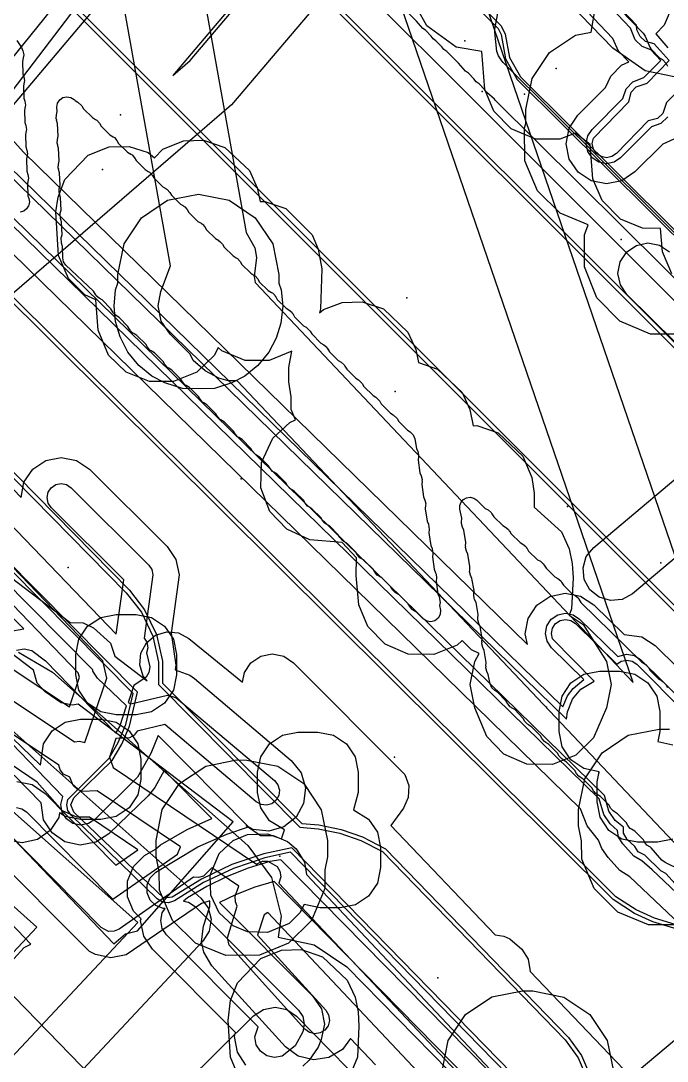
# Model space of a CAD drawing. Header units: metres. Extents: x -2677 to -840, y 169 to 1487.
# Drawn here: x -2128.6 to -2096.5, y 1070.4 to 1122.1 of the extents above; entities that cross this region are included whole.
import ezdxf

# ---------------------------------------------------------------- set-up
doc = ezdxf.new("R2010")
doc.units = ezdxf.units.M
for name, color, linetype in [('AI_GREENING_EXCLUSIONS', 1, 'Continuous'), ('AI_GREENING_LAWN', 82, 'Continuous'), ('AI_GREENING_REJECTED', 6, 'Continuous')]:
    doc.layers.add(name, color=color, linetype=linetype)

msp = doc.modelspace()

# ---------------------------------------------------------------- linework, layer by layer
at = {"layer": 'AI_GREENING_EXCLUSIONS'}
for points in [[(-2139.119, 1105.92), (-2103.158, 1148.522)], [(-2123.803, 1147.444), (-2117.395, 1111.581), (-2116.964, 1110.827), (-2116.89, 1110.346), (-2117.004, 1109.391), (-2116.951, 1109.092), (-2098.151, 1089.211), (-2111.861, 1129.19)], [(-2123.803, 1147.444), (-2117.395, 1111.581), (-2116.964, 1110.827), (-2116.89, 1110.346), (-2117.004, 1109.391), (-2116.951, 1109.092), (-2098.151, 1089.211), (-2111.861, 1129.19)], [(-2077.106, 1033.609), (-2094.992, 1080.048), (-2117.842, 1104.212), (-2118.284, 1104.204), (-2118.753, 1104.332), (-2119.436, 1104.702), (-2120.025, 1105.214), (-2120.188, 1105.54), (-2121.179, 1106.523), (-2121.615, 1107.17), (-2121.771, 1107.934), (-2121.642, 1108.649), (-2121.162, 1109.922), (-2127.615, 1146.038)], [(-2077.106, 1033.609), (-2094.992, 1080.048), (-2117.842, 1104.212), (-2118.284, 1104.204), (-2118.753, 1104.332), (-2119.436, 1104.702), (-2120.025, 1105.214), (-2120.188, 1105.54), (-2121.179, 1106.523), (-2121.615, 1107.17), (-2121.771, 1107.934), (-2121.642, 1108.649), (-2121.162, 1109.922), (-2127.615, 1146.038)], [(-2098.915, 1145.554), (-2121.035, 1119.396), (-2120.181, 1120.133), (-2115.429, 1125.751)], [(-2127.318, 1139.427), (-2090.217, 1102.293)], [(-2090.406, 1100.429), (-2128.379, 1138.367)], [(-2090.541, 1100.282), (-2128.521, 1138.225)], [(-2108.58, 1131.953), (-2091.805, 1083.037), (-2091.472, 1082.704), (-2091.096, 1082.119), (-2090.581, 1080.732), (-2090.352, 1080.45), (-2090.13, 1079.702), (-2090.075, 1078.923), (-2090.14, 1078.579), (-2072.857, 1033.707)], [(-2108.58, 1131.953), (-2091.805, 1083.037), (-2091.472, 1082.704), (-2091.096, 1082.119), (-2090.581, 1080.732), (-2090.352, 1080.45), (-2090.13, 1079.702), (-2090.075, 1078.923), (-2090.14, 1078.579), (-2072.857, 1033.707)], [(-2120.845, 1130.419), (-2140.05, 1106.639)], [(-2121.091, 1129.078), (-2132.247, 1114.43)], [(-2110.421, 1127.34), (-2104.867, 1121.727), (-2104.725, 1121.43), (-2104.498, 1120.225), (-2103.921, 1119.198), (-2086.223, 1101.617)], [(-2110.279, 1127.481), (-2104.725, 1121.868), (-2104.527, 1121.451), (-2104.31, 1120.294), (-2103.767, 1119.327), (-2086.111, 1101.788)], [(-2095.401, 1119.124), (-2096.503, 1118.046), (-2096.682, 1117.499), (-2096.95, 1117.257), (-2097.412, 1117.131), (-2098.993, 1115.512), (-2099.219, 1115.36), (-2099.487, 1115.306), (-2099.755, 1115.359), (-2099.983, 1115.51), (-2100.135, 1115.736), (-2100.189, 1116.004), (-2100.136, 1116.272), (-2098.375, 1118.089), (-2098.25, 1118.556), (-2098.007, 1118.825), (-2097.466, 1119.004), (-2096.364, 1120.141), (-2097.11, 1120.961), (-2097.548, 1121.086), (-2097.817, 1121.329), (-2097.976, 1121.661), (-2097.996, 1121.9), (-2100.34, 1124.39)], [(-2126.796, 1123.747), (-2089.956, 1086.876), (-2089.341, 1085.706), (-2088.959, 1084.475), (-2088.794, 1083.319), (-2088.796, 1082.261), (-2088.965, 1081.11), (-2089.305, 1079.993), (-2089.816, 1078.928), (-2090.497, 1077.938), (-2090.783, 1077.7), (-2091.81, 1077.245), (-2092.778, 1076.967), (-2093.863, 1076.81), (-2095.053, 1076.815), (-2096.132, 1076.98), (-2097.182, 1077.296), (-2098.098, 1077.715), (-2099.159, 1078.409), (-2129.789, 1108.869), (-2141.112, 1119.887), (-2142.71, 1121.651), (-2144.521, 1123.985)], [(-2126.938, 1123.606), (-2090.097, 1086.735), (-2089.521, 1085.618), (-2089.157, 1084.446), (-2089, 1083.394), (-2088.996, 1082.261), (-2089.179, 1081.067), (-2089.524, 1079.982), (-2089.996, 1079.016), (-2090.661, 1078.052), (-2090.865, 1077.882), (-2091.865, 1077.437), (-2092.833, 1077.159), (-2093.891, 1077.008), (-2095.024, 1077.013), (-2096.075, 1077.171), (-2097.099, 1077.478), (-2098.015, 1077.897), (-2099.018, 1078.551), (-2129.648, 1109.012), (-2140.973, 1120.031), (-2142.552, 1121.774), (-2144.429, 1124.219)], [(-2095.525, 1106.522), (-2097.303, 1106.522), (-2098.826, 1107.18), (-2099.961, 1108.34), (-2100.584, 1109.882), (-2100.584, 1111.465), (-2100.394, 1111.97), (-2101.784, 1112.551), (-2102.912, 1113.664), (-2103.548, 1115.156), (-2103.56, 1116.798), (-2103.487, 1117.003), (-2103.487, 1117.707), (-2103.487, 1117.707), (-2103.182, 1119.238), (-2102.315, 1120.535), (-2101.017, 1121.402), (-2100.251, 1121.554), (-2099.823, 1124.084)], [(-2096.433, 1117.332), (-2096.783, 1117.008), (-2097.254, 1116.837), (-2098.78, 1115.301), (-2099.104, 1115.083), (-2099.486, 1115.006), (-2099.869, 1115.081), (-2100.194, 1115.297), (-2100.412, 1115.621), (-2100.489, 1116.003), (-2100.414, 1116.386), (-2100.198, 1116.711), (-2098.669, 1118.246), (-2098.499, 1118.724), (-2098.175, 1119.073), (-2097.624, 1119.298), (-2096.782, 1120.146), (-2097.275, 1120.67), (-2097.716, 1120.838), (-2098.066, 1121.161), (-2098.29, 1121.748), (-2100.506, 1124.1)], [(-2113.139, 1123.814), (-2118.133, 1117.937), (-2133.66, 1104.544)], [(-2096.144, 1116.232), (-2096.691, 1115.983), (-2098.071, 1114.596), (-2098.718, 1114.16), (-2099.483, 1114.006), (-2100.249, 1114.156), (-2100.899, 1114.588), (-2101.335, 1115.235), (-2101.489, 1116), (-2101.339, 1116.766), (-2100.907, 1117.416), (-2099.529, 1118.803), (-2099.274, 1119.362), (-2098.734, 1119.903), (-2098.368, 1120.076), (-2098.895, 1120.602), (-2099.176, 1121.226), (-2101.099, 1123.269)], [(-2081.636, 1122.526), (-2080.841, 1120.525), (-2080.841, 1118.547), (-2081.636, 1116.546), (-2083.093, 1115.037), (-2084.171, 1114.447), (-2085.253, 1114.135), (-2086.409, 1114.066), (-2087.231, 1114.135), (-2088.322, 1114.447), (-2089.232, 1114.93), (-2089.945, 1115.53), (-2090.848, 1116.546), (-2091.643, 1118.547), (-2091.643, 1120.525), (-2091.325, 1121.388), (-2091.325, 1121.388), (-2092.062, 1120.66), (-2093.705, 1119.582), (-2095.636, 1119.22), (-2097.557, 1119.63), (-2099.172, 1120.749), (-2101.283, 1122.937)], [(-2096.011, 1123.336), (-2096.617, 1121.899), (-2097.035, 1121.46), (-2096.439, 1120.765)], [(-2088.339, 1101.605), (-2105.013, 1118.169), (-2105.059, 1118.215), (-2105.437, 1118.544), (-2105.548, 1118.704), (-2105.819, 1118.976), (-2105.966, 1119.075), (-2106.074, 1119.232), (-2106.351, 1119.51), (-2106.496, 1119.606), (-2106.844, 1120.003), (-2107.429, 1120.589), (-2107.575, 1120.691), (-2107.666, 1120.826), (-2107.962, 1121.123), (-2108.105, 1121.222), (-2108.193, 1121.354), (-2108.483, 1121.645), (-2108.613, 1121.732), (-2108.927, 1122.09), (-2109.548, 1122.713)], [(-2096.24, 1109.534), (-2096.693, 1110.618), (-2096.794, 1111.776), (-2097.698, 1111.793), (-2098.782, 1112.246), (-2099.704, 1113.168), (-2100.157, 1114.252), (-2100.297, 1115.966), (-2101.027, 1116.529), (-2101.802, 1116.222), (-2102.99, 1116.222), (-2104.222, 1116.737), (-2105.077, 1117.614), (-2105.53, 1118.698), (-2105.675, 1120.588), (-2106.959, 1120.805), (-2108.412, 1121.858), (-2108.898, 1122.727)], [(-2133.234, 1120.874), (-2128.466, 1115.576), (-2103.409, 1091.096), (-2103.519, 1091.628), (-2103.374, 1092.395), (-2102.946, 1093.047), (-2102.301, 1093.486), (-2101.536, 1093.645), (-2100.77, 1093.499), (-2100.117, 1093.071), (-2098.613, 1091.592), (-2097.724, 1091.472), (-2097.071, 1091.044), (-2094.816, 1088.826)], [(-2144.621, 1115.3), (-2123.359, 1093.666), (-2122.606, 1092.701), (-2122.036, 1091.508), (-2121.748, 1090.22), (-2121.753, 1089.098), (-2114.727, 1082.005), (-2113.818, 1081.928), (-2112.74, 1081.703), (-2111.698, 1081.35), (-2110.612, 1080.797), (-2101.531, 1071.433), (-2100.885, 1070.533), (-2100.418, 1069.415), (-2100.229, 1068.219), (-2100.3, 1067.329), (-2092.747, 1059.646), (-2091.592, 1059.414), (-2090.336, 1058.991), (-2089.142, 1058.411), (-2087.995, 1057.652), (-2031.112, 999.707)], [(-2144.479, 1115.44), (-2123.201, 1093.789), (-2122.448, 1092.824), (-2121.855, 1091.593), (-2121.552, 1090.262), (-2121.551, 1089.179), (-2114.637, 1082.198), (-2113.778, 1082.124), (-2112.677, 1081.893), (-2111.612, 1081.53), (-2110.468, 1080.937), (-2101.369, 1071.55), (-2100.722, 1070.65), (-2100.233, 1069.49), (-2100.032, 1068.248), (-2100.092, 1067.403), (-2092.647, 1059.83), (-2091.529, 1059.604), (-2090.249, 1059.171), (-2089.033, 1058.579), (-2087.852, 1057.792), (-2030.968, 999.846)], [(-2146.128, 1114.77), (-2123.856, 1091.613), (-2123.475, 1094.302), (-2127.088, 1097.903), (-2127.24, 1098.129), (-2127.294, 1098.397), (-2127.241, 1098.665), (-2127.089, 1098.893), (-2126.863, 1099.045), (-2126.595, 1099.098), (-2126.327, 1099.046), (-2126.099, 1098.894), (-2122.239, 1095.047), (-2122.087, 1094.82), (-2122.033, 1094.552), (-2122.471, 1091.409), (-2122.339, 1091.204), (-2122.291, 1090.935), (-2122.348, 1090.672), (-2122.192, 1089.977), (-2122.228, 1089.706), (-2122.364, 1089.47), (-2122.977, 1089.054), (-2123.262, 1088.214), (-2123.134, 1088.148), (-2121.314, 1088.567), (-2120.887, 1088.464), (-2115.991, 1084.332), (-2115.821, 1084.118), (-2115.746, 1083.855), (-2115.777, 1083.584), (-2115.909, 1083.345), (-2116.123, 1083.175), (-2116.385, 1083.1), (-2116.657, 1083.13), (-2116.896, 1083.263), (-2121.439, 1087.107), (-2122.814, 1086.785), (-2122.958, 1086.587), (-2123.191, 1086.445), (-2123.871, 1086.419), (-2124.186, 1085.49), (-2124.013, 1084.978), (-2116.891, 1080.173), (-2116.589, 1080.325), (-2116.316, 1080.323), (-2115.861, 1080.046), (-2115.717, 1079.814), (-2115.671, 1079.545), (-2115.773, 1079.222), (-2103.65, 1066.351)], [(-2144.161, 1114.601), (-2128.59, 1098.411), (-2128.443, 1099.161), (-2128.01, 1099.81), (-2127.362, 1100.245), (-2126.597, 1100.398), (-2125.831, 1100.247), (-2125.182, 1099.815), (-2121.321, 1095.968), (-2120.887, 1095.319), (-2120.733, 1094.554), (-2121.124, 1091.651), (-2120.895, 1090.063), (-2120.924, 1089.84), (-2120.203, 1089.569), (-2119.964, 1089.396), (-2115.152, 1085.324), (-2114.666, 1084.713), (-2114.45, 1083.963), (-2114.539, 1083.188), (-2114.917, 1082.505), (-2115.527, 1082.019), (-2116.277, 1081.804), (-2117.053, 1081.892), (-2117.403, 1082.086), (-2116.682, 1081.6), (-2116.056, 1081.597), (-2115.337, 1081.295), (-2114.915, 1080.937), (-2114.501, 1080.276), (-2114.397, 1079.658), (-2103.127, 1067.692)], [(-2129.405, 1114.675), (-2101.468, 1087.382), (-2101.428, 1087.741), (-2101.177, 1088.369), (-2100.752, 1088.878), (-2100.095, 1089.263), (-2102.164, 1091.372), (-2102.219, 1091.639), (-2102.168, 1091.908), (-2102.019, 1092.136), (-2101.793, 1092.29), (-2101.525, 1092.345), (-2101.257, 1092.294), (-2101.029, 1092.144), (-2098.964, 1090.114), (-2098.747, 1090.262), (-2098.479, 1090.318), (-2098.211, 1090.267), (-2097.982, 1090.117), (-2095.59, 1087.71)], [(-2129.188, 1114.883), (-2101.66, 1087.989), (-2101.416, 1088.549), (-2101.147, 1088.907), (-2100.608, 1089.347), (-2102.221, 1090.932), (-2102.44, 1091.255), (-2102.519, 1091.637), (-2102.447, 1092.02), (-2102.233, 1092.346), (-2101.91, 1092.566), (-2101.528, 1092.645), (-2101.145, 1092.572), (-2100.818, 1092.358), (-2098.925, 1090.497), (-2098.482, 1090.618), (-2098.098, 1090.545), (-2097.772, 1090.331), (-2095.517, 1088.113)], [(-2129.893, 1088.894), (-2125.933, 1086.261), (-2125.69, 1086.292), (-2125.419, 1086.213), (-2124.331, 1089.42), (-2124.525, 1090.289), (-2147.017, 1113.675)], [(-2095.924, 1079.021), (-2096.541, 1079.703), (-2096.78, 1079.835), (-2097.578, 1080.613), (-2097.914, 1080.781), (-2098.08, 1081.053), (-2098.46, 1081.39), (-2098.63, 1081.703), (-2098.633, 1082.001), (-2099.055, 1082.347), (-2099.365, 1082.808), (-2099.575, 1083.576), (-2130.399, 1113.689)], [(-2086.372, 1068.018), (-2088.303, 1070.445), (-2092.744, 1075.637), (-2093.555, 1076.203), (-2093.665, 1076.4), (-2093.867, 1076.497), (-2094.127, 1076.788), (-2094.196, 1076.984), (-2094.498, 1077.324), (-2097.212, 1079.894), (-2097.722, 1080.341), (-2098.123, 1080.566), (-2098.678, 1081.185), (-2098.885, 1081.516), (-2098.942, 1081.848), (-2099.303, 1082.18), (-2099.614, 1082.641), (-2099.851, 1083.426), (-2130.609, 1113.475)], [(-2089.075, 1069.81), (-2093.395, 1074.866), (-2094.316, 1075.554), (-2095.202, 1076.58), (-2098.331, 1079.533), (-2098.819, 1079.848), (-2099.407, 1080.5), (-2099.72, 1080.94), (-2099.881, 1081.369), (-2100.443, 1082.082), (-2100.77, 1082.926), (-2131.308, 1112.759)], [(-2129.073, 1089.911), (-2126.188, 1087.992), (-2125.686, 1089.472), (-2125.741, 1089.678), (-2146.934, 1111.714)], [(-2093.649, 1103.744), (-2098.466, 1108.496), (-2098.794, 1108.98), (-2098.912, 1109.553), (-2098.802, 1110.128), (-2098.48, 1110.617), (-2097.996, 1110.946), (-2097.422, 1111.064), (-2096.848, 1110.953), (-2096.359, 1110.631)], [(-2101.443, 1066.957), (-2115.124, 1080.976), (-2116.523, 1080.681), (-2118.109, 1080.145), (-2119.622, 1079.428), (-2121.07, 1078.52), (-2121.497, 1078.471), (-2125.961, 1082.757), (-2126.112, 1083.115), (-2125.96, 1083.474), (-2124.054, 1085.32), (-2123.584, 1086.138), (-2123.198, 1087.04), (-2122.793, 1088.723), (-2144.355, 1110.497)], [(-2101.702, 1066.936), (-2115.191, 1080.758), (-2116.47, 1080.487), (-2118.034, 1079.959), (-2119.526, 1079.252), (-2120.964, 1078.351), (-2121.255, 1078.249), (-2121.562, 1078.281), (-2121.825, 1078.443), (-2126.1, 1082.613), (-2126.257, 1082.843), (-2126.312, 1083.116), (-2126.256, 1083.388), (-2124.214, 1085.444), (-2123.764, 1086.228), (-2123.387, 1087.108), (-2123.007, 1088.655), (-2144.464, 1110.322)], [(-2128.818, 1090.807), (-2128.435, 1090.879), (-2128.053, 1090.798), (-2127.38, 1090.289), (-2123.882, 1086.68), (-2123.686, 1087.015), (-2123.342, 1088.038), (-2124.78, 1089.426), (-2125.012, 1089.769), (-2125.016, 1089.83), (-2144.798, 1109.807)], [(-2129.19, 1091.736), (-2128.447, 1091.874), (-2145.338, 1108.932)], [(-2092.891, 1098.067), (-2098.192, 1093.621), (-2098.705, 1093.339), (-2099.287, 1093.276), (-2099.849, 1093.44), (-2100.305, 1093.806), (-2100.587, 1094.319), (-2100.65, 1094.901), (-2100.486, 1095.463), (-2100.12, 1095.919), (-2094.359, 1100.751)], [(-2136.634, 1100.16), (-2126.142, 1092.192), (-2125.507, 1092.174), (-2124.98, 1091.918), (-2124.137, 1091.155), (-2123.933, 1090.514), (-2122.323, 1089.292), (-2122.515, 1089.524), (-2122.687, 1090.083), (-2122.631, 1090.666), (-2122.357, 1091.183), (-2121.906, 1091.556), (-2121.347, 1091.728), (-2120.764, 1091.672), (-2120.247, 1091.398), (-2117.576, 1089.221), (-2117.482, 1089.696), (-2117.158, 1090.183), (-2116.672, 1090.509), (-2116.098, 1090.624), (-2115.524, 1090.511), (-2115.037, 1090.187), (-2109.516, 1084.626), (-2109.314, 1084.077), (-2109.336, 1083.492), (-2109.581, 1082.96), (-2110.209, 1082.095), (-2105.023, 1076.659), (-2104.592, 1076.59), (-2104.293, 1076.453), (-2103.693, 1075.934), (-2103.38, 1075.439), (-2103.285, 1074.837), (-2098.281, 1069.593), (-2095.688, 1071.759)], [(-2128.962, 1081.425), (-2123.975, 1076.213), (-2123.391, 1076.705), (-2122.8, 1076.853), (-2118.045, 1082.275), (-2125.746, 1088.124), (-2126.03, 1088.072), (-2126.602, 1088.194), (-2127.394, 1088.74), (-2127.782, 1089.178), (-2127.968, 1089.812), (-2139.058, 1098.234)], [(-2133.224, 1090.474), (-2127.63, 1085.087), (-2127.478, 1086.152), (-2127.044, 1086.801), (-2126.395, 1087.234), (-2125.63, 1087.387), (-2124.63, 1087.387), (-2123.865, 1087.234), (-2123.216, 1086.801), (-2122.782, 1086.152), (-2122.63, 1085.387), (-2122.63, 1084.387), (-2122.782, 1083.621), (-2123.216, 1082.972), (-2123.865, 1082.539), (-2124.63, 1082.387), (-2125.63, 1082.387), (-2126.395, 1082.539), (-2126.675, 1082.726), (-2126.717, 1082.493), (-2127.138, 1081.836), (-2127.779, 1081.391), (-2128.541, 1081.224), (-2129.309, 1081.362)], [(-2128.716, 1090.71), (-2127.026, 1089.721), (-2117.322, 1081.095), (-2116.13, 1079.511), (-2115.649, 1077.588), (-2115.812, 1076.533), (-2114.016, 1076.16), (-2112.399, 1075.058), (-2103.948, 1066.438)], [(-2096.184, 1081.416), (-2096.949, 1081.264), (-2097.949, 1081.264), (-2098.714, 1081.416), (-2099.363, 1081.85), (-2099.797, 1082.499), (-2099.949, 1083.264), (-2099.949, 1084.264), (-2099.848, 1084.769), (-2100.602, 1084.919), (-2101.251, 1085.353), (-2101.685, 1086.002), (-2101.837, 1086.767), (-2101.837, 1087.767), (-2101.685, 1088.532), (-2101.251, 1089.181), (-2100.602, 1089.615), (-2099.837, 1089.767), (-2098.837, 1089.767), (-2098.837, 1089.767), (-2098.072, 1089.615), (-2097.423, 1089.181), (-2096.989, 1088.532), (-2096.837, 1087.767), (-2096.837, 1086.767), (-2096.938, 1086.262), (-2096.184, 1086.112)], [(-2128.814, 1082.98), (-2128.546, 1082.925), (-2128.32, 1082.772), (-2124.032, 1078.43), (-2120.819, 1080.673), (-2120.668, 1081.032), (-2124.805, 1083.823), (-2125.549, 1083.786), (-2125.801, 1083.892), (-2125.993, 1084.086), (-2126.163, 1084.488), (-2126.473, 1084.646), (-2126.642, 1084.86), (-2126.708, 1085.096), (-2130.722, 1087.764)], [(-2102.222, 1066.705), (-2115.666, 1080.389), (-2116.222, 1080.302), (-2117.295, 1079.973), (-2118.339, 1079.558), (-2119.357, 1079.057), (-2120.311, 1078.487), (-2120.506, 1078.331), (-2120.259, 1078.282), (-2119.935, 1078.064), (-2114.8, 1072.915), (-2114.584, 1072.591), (-2114.508, 1072.208), (-2114.585, 1071.825), (-2114.962, 1071.141), (-2115.602, 1070.628), (-2115.985, 1070.558), (-2116.367, 1070.64), (-2116.688, 1070.862), (-2116.899, 1071.19), (-2116.969, 1071.574), (-2116.797, 1072.086), (-2121.351, 1076.652), (-2121.568, 1076.977), (-2121.643, 1077.36), (-2121.567, 1077.742), (-2121.419, 1077.963), (-2121.527, 1077.962), (-2121.888, 1078.11), (-2122.165, 1078.385), (-2122.316, 1078.745), (-2122.318, 1079.135), (-2122.17, 1079.496), (-2121.895, 1079.773), (-2119.807, 1081.027), (-2118.358, 1081.665), (-2117.289, 1082.027), (-2121.778, 1086.561), (-2122.144, 1085.669), (-2122.8, 1084.494), (-2124.916, 1082.396), (-2125.243, 1082.185), (-2125.627, 1082.115), (-2126.009, 1082.197), (-2126.33, 1082.419), (-2126.541, 1082.746), (-2126.612, 1083.13), (-2126.51, 1083.539), (-2130.331, 1087.481)], [(-2129.351, 1087.105), (-2119.647, 1078.479), (-2119.289, 1078.004), (-2119.289, 1078.004), (-2119.145, 1077.427), (-2119.236, 1076.839), (-2119.548, 1076.333), (-2133.866, 1061.035)], [(-2128.806, 1084.28), (-2128.041, 1084.123), (-2127.395, 1083.685), (-2123.878, 1080.123), (-2122.781, 1080.889), (-2125.178, 1082.506), (-2125.808, 1082.512), (-2126.528, 1082.814), (-2127.784, 1084.25), (-2131.728, 1086.913)], [(-2095.806, 1077.158), (-2097.39, 1077.158), (-2098.912, 1077.778), (-2100.099, 1078.965), (-2100.703, 1080.41), (-2100.719, 1081.33), (-2100.868, 1082.08), (-2100.868, 1082.882), (-2100.564, 1084.413), (-2099.696, 1085.71), (-2098.399, 1086.578), (-2096.868, 1086.882), (-2096.346, 1086.877)], [(-2117.406, 1070.166), (-2117.829, 1070.822), (-2117.969, 1071.59), (-2117.924, 1071.799), (-2122.059, 1075.946), (-2122.492, 1076.595), (-2122.643, 1077.361), (-2122.624, 1077.458), (-2122.994, 1077.826), (-2123.296, 1078.546), (-2123.299, 1079.326), (-2123.003, 1080.048), (-2122.454, 1080.602), (-2121.903, 1080.907), (-2121.66, 1081.129), (-2120.324, 1081.886), (-2119.104, 1082.44), (-2121.466, 1084.824), (-2121.943, 1083.978), (-2122.264, 1083.574), (-2124.22, 1081.678), (-2124.875, 1081.255), (-2125.643, 1081.115), (-2126.406, 1081.279), (-2127.048, 1081.723), (-2127.471, 1082.378), (-2127.595, 1083.221), (-2128.933, 1084.602)], [(-2136.58, 1062.532), (-2122.79, 1077.26), (-2130.216, 1083.86)], [(-2105.095, 1065.843), (-2116.32, 1077.762), (-2116.506, 1077.648), (-2116.832, 1076.636), (-2113.439, 1072.902), (-2113.298, 1072.668), (-2113.258, 1072.398), (-2113.324, 1072.133), (-2113.486, 1071.913), (-2113.72, 1071.772), (-2113.99, 1071.732), (-2114.255, 1071.798), (-2114.475, 1071.961), (-2118.245, 1076.146), (-2118.321, 1076.499), (-2117.839, 1078.076), (-2117.934, 1078.301), (-2117.936, 1078.575), (-2117.76, 1079.07), (-2119.111, 1079.982), (-2119.513, 1079.579), (-2119.775, 1079.5), (-2120.018, 1079.525), (-2123.715, 1076.944), (-2123.965, 1076.834), (-2124.238, 1076.828), (-2124.614, 1077.026), (-2129.316, 1081.788)], [(-2110.969, 1070.184), (-2112.207, 1071.498), (-2112.612, 1070.951), (-2113.281, 1070.549), (-2114.053, 1070.434), (-2114.81, 1070.622), (-2115.437, 1071.086), (-2119.102, 1075.12), (-2119.504, 1075.789), (-2119.615, 1076.302), (-2119.526, 1077.078), (-2119.208, 1078.067), (-2119.209, 1078.339), (-2119.624, 1078.214), (-2123.362, 1075.665), (-2124.128, 1075.518), (-2124.893, 1075.675), (-2125.192, 1075.832), (-2130.241, 1080.875)], [(-2139.122, 1064.938), (-2127.799, 1077.029), (-2129.908, 1078.904)], [(-2134.427, 1079.227), (-2113.476, 1057.647), (-2113.124, 1058.392), (-2112.584, 1058.932), (-2111.508, 1059.38), (-2110.522, 1059.341), (-2109.799, 1059.039), (-2109.1, 1058.392), (-2108.652, 1057.316), (-2108.691, 1056.33), (-2109.1, 1055.448), (-2109.64, 1054.908), (-2110.449, 1054.529), (-2093.934, 1037.517)], [(-2128.943, 1075.454), (-2128.43, 1076.018), (-2128.108, 1076.193), (-2131.13, 1079.351)], [(-2103.537, 1066.616), (-2116.004, 1079.309), (-2116.963, 1079.03), (-2117.934, 1078.638), (-2118.716, 1078.258), (-2114.092, 1073.622), (-2113.659, 1072.972), (-2113.508, 1072.207), (-2113.661, 1071.441), (-2113.823, 1071.065), (-2114.266, 1070.423), (-2114.578, 1070.121)], [(-2132.573, 1057.234), (-2117.025, 1072.624), (-2116.535, 1072.947), (-2115.958, 1073.058), (-2115.383, 1072.939), (-2114.898, 1072.608), (-2106.447, 1063.988), (-2106.129, 1063.505), (-2106.018, 1062.937), (-2106.129, 1062.37), (-2106.447, 1061.887), (-2120.622, 1047.449), (-2121.109, 1047.125), (-2121.109, 1047.125), (-2121.683, 1047.011), (-2122.257, 1047.125), (-2122.743, 1047.451), (-2123.068, 1047.938), (-2123.182, 1048.512), (-2123.067, 1049.086), (-2122.742, 1049.572), (-2109.619, 1062.938), (-2115.985, 1069.432), (-2130.463, 1055.102)]]:
    msp.add_lwpolyline(points, dxfattribs=at)
for points in [[(-2123.222, 1115.869), (-2122.274, 1115.569), (-2121.947, 1115.304), (-2121.536, 1115.737), (-2120.506, 1116.144), (-2119.512, 1116.171), (-2118.462, 1115.819), (-2117.238, 1114.66), (-2116.852, 1113.804), (-2116.704, 1113.123), (-2116.471, 1113.13), (-2115.421, 1112.778), (-2114.111, 1111.473), (-2113.811, 1110.763), (-2113.629, 1109.774), (-2113.694, 1107.782), (-2113.757, 1107.589), (-2113.553, 1107.758), (-2112.622, 1108.108), (-2111.628, 1108.135), (-2110.578, 1107.783), (-2109.354, 1106.624), (-2108.968, 1105.768), (-2108.825, 1105.111), (-2107.886, 1104.794), (-2106.662, 1103.635), (-2106.276, 1102.779), (-2106.112, 1101.973), (-2105.923, 1101.978), (-2104.873, 1101.626), (-2103.649, 1100.467), (-2103.202, 1099.392), (-2103.081, 1098.622), (-2103.081, 1097.922), (-2101.724, 1096.701), (-2101.338, 1095.845), (-2101.183, 1095.126), (-2101.144, 1094.409), (-2101.221, 1092.864), (-2101.335, 1092.549), (-2100.637, 1092.082), (-2099.487, 1090.245), (-2099.259, 1089.097), (-2099.487, 1087.949), (-2100.136, 1086.448), (-2101.01, 1085.595), (-2102.171, 1085.126), (-2103.437, 1085.142), (-2104.584, 1085.638), (-2105.437, 1086.512), (-2106.031, 1087.949), (-2106.259, 1089.097), (-2106.031, 1090.245), (-2105.821, 1090.648), (-2106.198, 1090.822), (-2106.665, 1091.289), (-2106.91, 1091.066), (-2108.075, 1090.596), (-2109.344, 1090.613), (-2110.495, 1091.111), (-2111.35, 1091.988), (-2111.803, 1093.072), (-2111.936, 1094.525), (-2111.913, 1095.406), (-2112.621, 1096.168), (-2114.229, 1096.307), (-2115.375, 1096.823), (-2116.217, 1097.712), (-2116.669, 1098.881), (-2116.636, 1100.15), (-2116.073, 1101.361), (-2115.231, 1102.138), (-2114.95, 1102.26), (-2115.153, 1102.787), (-2115.153, 1103.416), (-2115.269, 1104.159), (-2115.268, 1104.877), (-2115.124, 1105.679), (-2116.251, 1105.225), (-2117.439, 1105.225), (-2118.604, 1105.695), (-2118.795, 1105.865), (-2118.968, 1105.492), (-2119.845, 1104.637), (-2121.01, 1104.167), (-2122.198, 1104.167), (-2123.363, 1104.637), (-2124.24, 1105.492), (-2124.755, 1106.724), (-2124.875, 1108.233), (-2125.422, 1108.479), (-2126.232, 1109.289), (-2126.731, 1110.44), (-2126.863, 1112.611), (-2126.746, 1113.338), (-2126.407, 1114.213), (-2125.246, 1115.435), (-2124.216, 1115.842), (-2123.222, 1115.869)], [(-2123.771, 1109.064), (-2123.771, 1109.49), (-2123.467, 1111.021), (-2122.599, 1112.318), (-2121.302, 1113.186), (-2119.771, 1113.49), (-2118.24, 1113.186), (-2116.943, 1112.318), (-2116.075, 1111.021), (-2115.771, 1109.49), (-2115.771, 1109.064), (-2115.65, 1108.735), (-2115.577, 1107.923), (-2115.666, 1107.074), (-2115.898, 1106.332), (-2116.27, 1105.629), (-2116.814, 1104.975), (-2117.457, 1104.442), (-2118.111, 1104.107), (-2118.979, 1103.822), (-2119.642, 1103.803), (-2120.563, 1103.822), (-2121.435, 1104.107), (-2122.085, 1104.442), (-2122.732, 1104.975), (-2123.272, 1105.629), (-2123.662, 1106.392), (-2123.892, 1107.151), (-2123.966, 1107.923), (-2123.892, 1108.735), (-2123.771, 1109.064)], [(-2122.099, 1087.744), (-2122.864, 1087.592), (-2123.864, 1087.592), (-2124.629, 1087.744), (-2125.278, 1088.178), (-2125.712, 1088.827), (-2125.864, 1089.592), (-2125.864, 1090.592), (-2125.712, 1091.357), (-2125.278, 1092.006), (-2124.629, 1092.44), (-2123.864, 1092.592), (-2122.864, 1092.592), (-2122.099, 1092.44), (-2121.45, 1092.006), (-2121.016, 1091.357), (-2120.864, 1090.592), (-2120.864, 1089.592), (-2121.016, 1088.827), (-2121.45, 1088.178), (-2122.099, 1087.744)], [(-2116.676, 1082.974), (-2116.828, 1083.739), (-2116.828, 1084.739), (-2116.676, 1085.504), (-2116.242, 1086.153), (-2115.593, 1086.587), (-2114.828, 1086.739), (-2113.828, 1086.739), (-2113.063, 1086.587), (-2112.414, 1086.153), (-2111.98, 1085.504), (-2111.828, 1084.739), (-2111.828, 1083.739), (-2112.054, 1082.863), (-2111.308, 1082.41), (-2110.874, 1081.761), (-2110.722, 1080.996), (-2110.722, 1079.996), (-2110.874, 1079.231), (-2111.308, 1078.582), (-2111.957, 1078.148), (-2112.722, 1077.996), (-2113.722, 1077.996), (-2114.51, 1078.163), (-2114.723, 1077.751), (-2115.263, 1077.211), (-2116.339, 1076.763), (-2117.325, 1076.802), (-2118.048, 1077.104), (-2118.747, 1077.751), (-2119.156, 1078.633), (-2119.195, 1079.619), (-2118.747, 1080.695), (-2118.048, 1081.342), (-2117.325, 1081.644), (-2116.339, 1081.683), (-2115.635, 1081.431), (-2115.496, 1081.872), (-2116.242, 1082.325), (-2116.676, 1082.974)], [(-2115.826, 1085.042), (-2114.529, 1084.174), (-2113.661, 1082.877), (-2113.357, 1081.346), (-2113.357, 1080.54), (-2113.488, 1079.881), (-2113.488, 1078.956), (-2114.151, 1077.37), (-2115.295, 1076.247), (-2116.74, 1075.643), (-2118.401, 1075.627), (-2119.923, 1076.247), (-2121.067, 1077.37), (-2121.714, 1078.879), (-2121.73, 1079.799), (-2121.879, 1080.549), (-2121.879, 1081.351), (-2121.575, 1082.882), (-2120.707, 1084.179), (-2119.41, 1085.047), (-2117.879, 1085.351), (-2117.357, 1085.346), (-2115.826, 1085.042)], [(-2111.985, 1073.551), (-2111.83, 1072.832), (-2111.791, 1072.115), (-2111.868, 1070.57), (-2112.338, 1069.405), (-2113.26, 1068.483), (-2114.425, 1068.013), (-2115.613, 1068.013), (-2116.778, 1068.483), (-2117.7, 1069.405), (-2118.17, 1070.57), (-2118.298, 1072.389), (-2118.168, 1073.387), (-2117.829, 1074.262), (-2116.669, 1075.484), (-2115.639, 1075.891), (-2114.645, 1075.918), (-2113.595, 1075.566), (-2112.371, 1074.407), (-2111.985, 1073.551)], [(-2101.608, 1073.562), (-2100.311, 1072.694), (-2099.443, 1071.397), (-2099.139, 1069.866), (-2099.139, 1069.06), (-2099.27, 1068.401), (-2099.27, 1067.476), (-2099.933, 1065.89), (-2101.077, 1064.767), (-2102.599, 1064.147), (-2104.26, 1064.163), (-2105.705, 1064.767), (-2106.849, 1065.89), (-2107.496, 1067.399), (-2107.512, 1068.319), (-2107.661, 1069.069), (-2107.661, 1069.871), (-2107.357, 1071.402), (-2106.489, 1072.699), (-2105.192, 1073.567), (-2103.661, 1073.871), (-2103.139, 1073.866), (-2101.608, 1073.562)]]:
    msp.add_lwpolyline(points, close=True, dxfattribs=at)
at = {"layer": 'AI_GREENING_LAWN'}
for points in [[(-2102.249, 1126.24), (-2097.666, 1121.491), (-2097.567, 1121.343), (-2097.33, 1120.797), (-2097.282, 1120.724), (-2096.845, 1120.271), (-2096.707, 1120.189), (-2096.522, 1119.996), (-2096.446, 1119.854)], [(-2087.257, 1102.785), (-2104.625, 1120.047), (-2104.689, 1120.124), (-2104.851, 1120.369), (-2104.932, 1120.591), (-2105.038, 1121.544), (-2105.032, 1121.691), (-2104.85, 1122.668)], [(-2128.806, 1121.142), (-2128.569, 1120.779), (-2128.53, 1120.709), (-2128.493, 1120.626), (-2128.45, 1120.414), (-2128.483, 1120.275), (-2128.483, 1120.275), (-2128.52, 1120.096), (-2128.494, 1119.483), (-2128.443, 1119.326), (-2128.42, 1119.137), (-2128.439, 1119.063), (-2128.433, 1119.061), (-2128.47, 1118.883), (-2128.444, 1118.269), (-2128.393, 1118.112), (-2128.37, 1117.923), (-2128.39, 1117.849), (-2128.383, 1117.848), (-2128.42, 1117.669), (-2128.394, 1117.056), (-2128.343, 1116.898), (-2128.32, 1116.71), (-2128.34, 1116.636), (-2128.334, 1116.634), (-2128.371, 1116.455), (-2128.344, 1115.842), (-2128.293, 1115.685), (-2128.27, 1115.496), (-2128.29, 1115.422), (-2128.284, 1115.421), (-2128.321, 1115.242), (-2128.294, 1114.629), (-2128.244, 1114.471), (-2128.221, 1114.283), (-2128.24, 1114.209), (-2128.234, 1114.207), (-2128.271, 1114.028), (-2128.245, 1113.415), (-2128.198, 1113.27), (-2128.174, 1113.106), (-2128.204, 1112.944), (-2128.214, 1112.916), (-2128.31, 1112.756), (-2128.458, 1112.642), (-2128.637, 1112.591)], [(-2095.791, 1079.874), (-2096.572, 1080.257), (-2096.726, 1080.375), (-2097.27, 1080.988), (-2097.297, 1081.011), (-2097.335, 1081.027), (-2097.475, 1081.115), (-2097.578, 1081.245), (-2097.652, 1081.378), (-2098.081, 1081.814), (-2098.238, 1081.909), (-2098.234, 1081.915), (-2098.302, 1081.951), (-2098.424, 1082.096), (-2098.504, 1082.241), (-2098.934, 1082.677), (-2099.09, 1082.772), (-2099.087, 1082.777), (-2099.154, 1082.814), (-2099.277, 1082.959), (-2099.357, 1083.103), (-2099.786, 1083.54), (-2099.942, 1083.635), (-2099.939, 1083.64), (-2100.007, 1083.676), (-2100.129, 1083.822), (-2100.209, 1083.966), (-2100.639, 1084.402), (-2100.795, 1084.497), (-2100.791, 1084.503), (-2100.859, 1084.539), (-2100.981, 1084.684), (-2101.062, 1084.829), (-2101.491, 1085.265), (-2101.647, 1085.36), (-2101.644, 1085.365), (-2101.712, 1085.402), (-2101.834, 1085.547), (-2101.914, 1085.691), (-2102.343, 1086.128), (-2102.5, 1086.223), (-2102.496, 1086.228), (-2102.564, 1086.264), (-2102.686, 1086.41), (-2102.767, 1086.554), (-2103.196, 1086.99), (-2103.352, 1087.085), (-2103.349, 1087.091), (-2103.416, 1087.127), (-2103.539, 1087.272), (-2103.619, 1087.417), (-2104.048, 1087.853), (-2104.204, 1087.948), (-2104.201, 1087.953), (-2104.269, 1087.99), (-2104.391, 1088.135), (-2104.471, 1088.279), (-2104.901, 1088.716), (-2105.04, 1088.8), (-2105.191, 1088.942), (-2105.271, 1089.133), (-2105.362, 1089.604), (-2105.431, 1089.746), (-2105.48, 1089.933), (-2105.469, 1090.011), (-2105.476, 1090.011), (-2105.462, 1090.194), (-2105.565, 1090.797), (-2105.635, 1090.946), (-2105.682, 1091.131), (-2105.672, 1091.207), (-2105.678, 1091.207), (-2105.664, 1091.389), (-2105.767, 1091.993), (-2105.838, 1092.142), (-2105.884, 1092.326), (-2105.874, 1092.403), (-2105.881, 1092.403), (-2105.866, 1092.585), (-2105.97, 1093.189), (-2106.04, 1093.338), (-2106.087, 1093.522), (-2106.076, 1093.598), (-2106.083, 1093.599), (-2106.069, 1093.781), (-2106.172, 1094.384), (-2106.242, 1094.534), (-2106.289, 1094.718), (-2106.279, 1094.794), (-2106.285, 1094.795), (-2106.271, 1094.977), (-2106.374, 1095.58), (-2106.444, 1095.73), (-2106.491, 1095.914), (-2106.481, 1095.99), (-2106.487, 1095.99), (-2106.473, 1096.173), (-2106.576, 1096.776), (-2106.647, 1096.925), (-2106.693, 1097.11), (-2106.684, 1097.176), (-2106.69, 1097.177), (-2106.679, 1097.373), (-2106.772, 1097.818), (-2106.777, 1097.999), (-2106.716, 1098.17), (-2106.599, 1098.308), (-2106.44, 1098.395), (-2106.26, 1098.42), (-2106.084, 1098.379), (-2105.933, 1098.278), (-2105.51, 1097.864), (-2105.366, 1097.784), (-2105.22, 1097.662), (-2105.22, 1097.662), (-2105.184, 1097.594), (-2105.178, 1097.598), (-2105.083, 1097.442), (-2104.645, 1097.013), (-2104.501, 1096.933), (-2104.355, 1096.812), (-2104.319, 1096.744), (-2104.313, 1096.747), (-2104.218, 1096.591), (-2103.781, 1096.163), (-2103.636, 1096.083), (-2103.49, 1095.961), (-2103.454, 1095.894), (-2103.448, 1095.897), (-2103.353, 1095.741), (-2102.916, 1095.313), (-2102.771, 1095.233), (-2102.625, 1095.111), (-2102.589, 1095.043), (-2102.584, 1095.047), (-2102.488, 1094.891), (-2102.051, 1094.463), (-2101.906, 1094.383), (-2101.761, 1094.261), (-2101.724, 1094.193), (-2101.719, 1094.197), (-2101.624, 1094.041), (-2101.186, 1093.612), (-2101.042, 1093.532), (-2100.896, 1093.411), (-2100.859, 1093.342), (-2100.854, 1093.346), (-2100.759, 1093.19), (-2097.745, 1090.227), (-2097.588, 1090.135), (-2097.591, 1090.129), (-2097.522, 1090.094), (-2097.398, 1089.95), (-2097.316, 1089.807), (-2096.88, 1089.377), (-2096.722, 1089.284), (-2096.726, 1089.279), (-2096.658, 1089.243), (-2096.533, 1089.1), (-2096.451, 1088.957)]]:
    msp.add_lwpolyline(points, dxfattribs=at)
msp.add_lwpolyline([(-2125.953, 1118.195), (-2125.9, 1118.143), (-2125.759, 1118.065), (-2125.568, 1117.877), (-2125.488, 1117.738), (-2125.043, 1117.299), (-2124.885, 1117.206), (-2124.889, 1117.2), (-2124.82, 1117.165), (-2124.696, 1117.022), (-2124.614, 1116.878), (-2124.168, 1116.439), (-2124.011, 1116.346), (-2124.014, 1116.34), (-2123.946, 1116.305), (-2123.822, 1116.161), (-2123.739, 1116.018), (-2123.294, 1115.578), (-2123.136, 1115.486), (-2123.14, 1115.48), (-2123.071, 1115.445), (-2122.947, 1115.301), (-2122.865, 1115.158), (-2122.419, 1114.718), (-2122.262, 1114.626), (-2122.265, 1114.62), (-2122.197, 1114.585), (-2122.073, 1114.441), (-2121.99, 1114.298), (-2121.545, 1113.858), (-2121.387, 1113.766), (-2121.391, 1113.76), (-2121.322, 1113.725), (-2121.198, 1113.581), (-2121.116, 1113.438), (-2120.67, 1112.998), (-2120.513, 1112.906), (-2120.516, 1112.9), (-2120.448, 1112.865), (-2120.323, 1112.721), (-2120.241, 1112.578), (-2119.796, 1112.138), (-2119.638, 1112.045), (-2119.641, 1112.04), (-2119.573, 1112.005), (-2119.449, 1111.861), (-2119.367, 1111.718), (-2118.921, 1111.278), (-2118.764, 1111.185), (-2118.767, 1111.18), (-2118.699, 1111.145), (-2118.574, 1111.001), (-2118.492, 1110.858), (-2118.047, 1110.418), (-2117.889, 1110.325), (-2117.892, 1110.32), (-2117.824, 1110.285), (-2117.7, 1110.141), (-2117.617, 1109.998), (-2117.172, 1109.558), (-2117.015, 1109.465), (-2117.018, 1109.46), (-2116.95, 1109.424), (-2116.825, 1109.281), (-2116.743, 1109.137), (-2116.298, 1108.698), (-2116.14, 1108.605), (-2116.141, 1108.603), (-2116.091, 1108.579), (-2115.975, 1108.464), (-2115.949, 1108.412), (-2115.946, 1108.414), (-2115.854, 1108.26), (-2115.412, 1107.819), (-2115.269, 1107.738), (-2115.124, 1107.615), (-2115.088, 1107.547), (-2115.083, 1107.55), (-2114.989, 1107.393), (-2114.547, 1106.95), (-2114.408, 1106.871), (-2114.219, 1106.681), (-2114.14, 1106.541), (-2113.682, 1106.081), (-2113.538, 1105.999), (-2113.394, 1105.875), (-2113.358, 1105.807), (-2113.353, 1105.811), (-2113.259, 1105.654), (-2112.817, 1105.211), (-2112.673, 1105.129), (-2112.529, 1105.006), (-2112.493, 1104.938), (-2112.488, 1104.941), (-2112.394, 1104.784), (-2111.952, 1104.341), (-2111.813, 1104.262), (-2111.623, 1104.072), (-2111.545, 1103.932), (-2111.087, 1103.472), (-2110.947, 1103.392), (-2110.758, 1103.203), (-2110.68, 1103.062), (-2110.222, 1102.602), (-2110.082, 1102.523), (-2109.893, 1102.333), (-2109.815, 1102.193), (-2109.374, 1101.748), (-2109.247, 1101.672), (-2109.091, 1101.523), (-2109.012, 1101.321), (-2108.937, 1100.847), (-2108.87, 1100.699), (-2108.827, 1100.513), (-2108.838, 1100.436), (-2108.832, 1100.436), (-2108.85, 1100.254), (-2108.757, 1099.638), (-2108.69, 1099.487), (-2108.647, 1099.302), (-2108.659, 1099.226), (-2108.653, 1099.226), (-2108.671, 1099.044), (-2108.579, 1098.431), (-2108.511, 1098.28), (-2108.468, 1098.095), (-2108.48, 1098.019), (-2108.474, 1098.019), (-2108.492, 1097.837), (-2108.4, 1097.224), (-2108.335, 1097.078), (-2108.295, 1096.813), (-2108.315, 1096.653), (-2108.221, 1096.017), (-2108.156, 1095.871), (-2108.117, 1095.605), (-2108.137, 1095.446), (-2108.047, 1094.833), (-2107.977, 1094.665), (-2107.983, 1094.662), (-2107.95, 1094.593), (-2107.937, 1094.404), (-2107.958, 1094.239), (-2107.863, 1093.604), (-2107.798, 1093.457), (-2107.759, 1093.191), (-2107.779, 1093.032), (-2107.744, 1092.796), (-2107.757, 1092.59), (-2107.853, 1092.406), (-2108.014, 1092.277), (-2108.214, 1092.224), (-2108.418, 1092.257), (-2108.592, 1092.369), (-2108.923, 1092.698), (-2109.08, 1092.791), (-2109.076, 1092.796), (-2109.145, 1092.832), (-2109.268, 1092.976), (-2109.35, 1093.119), (-2109.79, 1093.556), (-2109.947, 1093.649), (-2109.944, 1093.655), (-2110.012, 1093.69), (-2110.136, 1093.834), (-2110.217, 1093.978), (-2110.657, 1094.414), (-2110.814, 1094.507), (-2110.811, 1094.513), (-2110.879, 1094.548), (-2111.003, 1094.693), (-2111.085, 1094.836), (-2111.524, 1095.273), (-2111.681, 1095.366), (-2111.678, 1095.371), (-2111.746, 1095.407), (-2111.87, 1095.551), (-2111.952, 1095.694), (-2112.391, 1096.131), (-2112.548, 1096.224), (-2112.545, 1096.23), (-2112.613, 1096.265), (-2112.737, 1096.409), (-2112.819, 1096.553), (-2113.258, 1096.989), (-2113.416, 1097.082), (-2113.412, 1097.088), (-2113.48, 1097.123), (-2113.604, 1097.268), (-2113.686, 1097.411), (-2114.126, 1097.848), (-2114.283, 1097.941), (-2114.279, 1097.946), (-2114.348, 1097.982), (-2114.471, 1098.126), (-2114.553, 1098.269), (-2114.993, 1098.706), (-2115.15, 1098.799), (-2115.147, 1098.805), (-2115.215, 1098.84), (-2115.339, 1098.984), (-2115.421, 1099.128), (-2115.86, 1099.564), (-2116.017, 1099.657), (-2116.014, 1099.663), (-2116.082, 1099.698), (-2116.206, 1099.843), (-2116.288, 1099.986), (-2116.729, 1100.425), (-2116.887, 1100.518), (-2116.883, 1100.524), (-2116.951, 1100.559), (-2117.075, 1100.703), (-2117.157, 1100.847), (-2117.601, 1101.288), (-2117.758, 1101.381), (-2117.755, 1101.387), (-2117.823, 1101.422), (-2117.947, 1101.566), (-2118.029, 1101.71), (-2118.473, 1102.151), (-2118.63, 1102.244), (-2118.627, 1102.249), (-2118.695, 1102.285), (-2118.819, 1102.429), (-2118.901, 1102.572), (-2119.345, 1103.014), (-2119.502, 1103.107), (-2119.499, 1103.112), (-2119.567, 1103.148), (-2119.691, 1103.292), (-2119.773, 1103.435), (-2120.217, 1103.877), (-2120.374, 1103.97), (-2120.37, 1103.975), (-2120.439, 1104.011), (-2120.562, 1104.155), (-2120.644, 1104.298), (-2121.088, 1104.739), (-2121.246, 1104.833), (-2121.242, 1104.838), (-2121.31, 1104.873), (-2121.434, 1105.018), (-2121.516, 1105.161), (-2121.96, 1105.602), (-2122.117, 1105.695), (-2122.114, 1105.701), (-2122.182, 1105.736), (-2122.306, 1105.881), (-2122.388, 1106.024), (-2122.832, 1106.465), (-2122.989, 1106.558), (-2122.988, 1106.56), (-2123.038, 1106.585), (-2123.154, 1106.7), (-2123.181, 1106.754), (-2123.184, 1106.752), (-2123.273, 1106.903), (-2123.707, 1107.349), (-2123.85, 1107.432), (-2123.993, 1107.558), (-2124.028, 1107.626), (-2124.033, 1107.623), (-2124.125, 1107.781), (-2124.561, 1108.23), (-2124.704, 1108.313), (-2124.847, 1108.438), (-2124.877, 1108.498), (-2124.882, 1108.495), (-2124.984, 1108.663), (-2126.359, 1109.967), (-2126.473, 1110.127), (-2126.515, 1110.319), (-2126.528, 1110.892), (-2126.578, 1111.051), (-2126.587, 1111.314), (-2126.55, 1111.472), (-2126.576, 1112.12), (-2126.625, 1112.273), (-2126.636, 1112.541), (-2126.599, 1112.697), (-2126.623, 1113.322), (-2126.674, 1113.498), (-2126.668, 1113.5), (-2126.694, 1113.572), (-2126.686, 1113.762), (-2126.648, 1113.923), (-2126.672, 1114.548), (-2126.723, 1114.723), (-2126.717, 1114.725), (-2126.742, 1114.798), (-2126.735, 1114.987), (-2126.697, 1115.148), (-2126.72, 1115.774), (-2126.772, 1115.949), (-2126.766, 1115.951), (-2126.791, 1116.023), (-2126.784, 1116.213), (-2126.746, 1116.374), (-2126.769, 1116.999), (-2126.821, 1117.175), (-2126.814, 1117.177), (-2126.84, 1117.249), (-2126.832, 1117.439), (-2126.794, 1117.6), (-2126.803, 1117.819), (-2126.771, 1118.014), (-2126.667, 1118.182), (-2126.505, 1118.296), (-2126.313, 1118.338), (-2126.118, 1118.303), (-2125.953, 1118.195)], close=True, dxfattribs=at)
at = {"layer": 'AI_GREENING_REJECTED'}
for p in [(-2106.52, 1121.11), (-2101.99, 1119.74), (-2105.66, 1118.6), (-2103.56, 1118.46), (-2123.64, 1117.44), (-2124.54, 1114.72), (-2098.76, 1111.23), (-2109.41, 1108.33), (-2109.99, 1103.68), (-2117.64, 1099.33), (-2101.42, 1097.96), (-2126.24, 1094.93), (-2096.79, 1095.16), (-2102.46, 1087.97), (-2110.02, 1085.49), (-2099.87, 1084.71), (-2115.72, 1080.57), (-2107.87, 1074.52)]:
    msp.add_point(p, dxfattribs=at)

doc.saveas('drawing.dxf')
